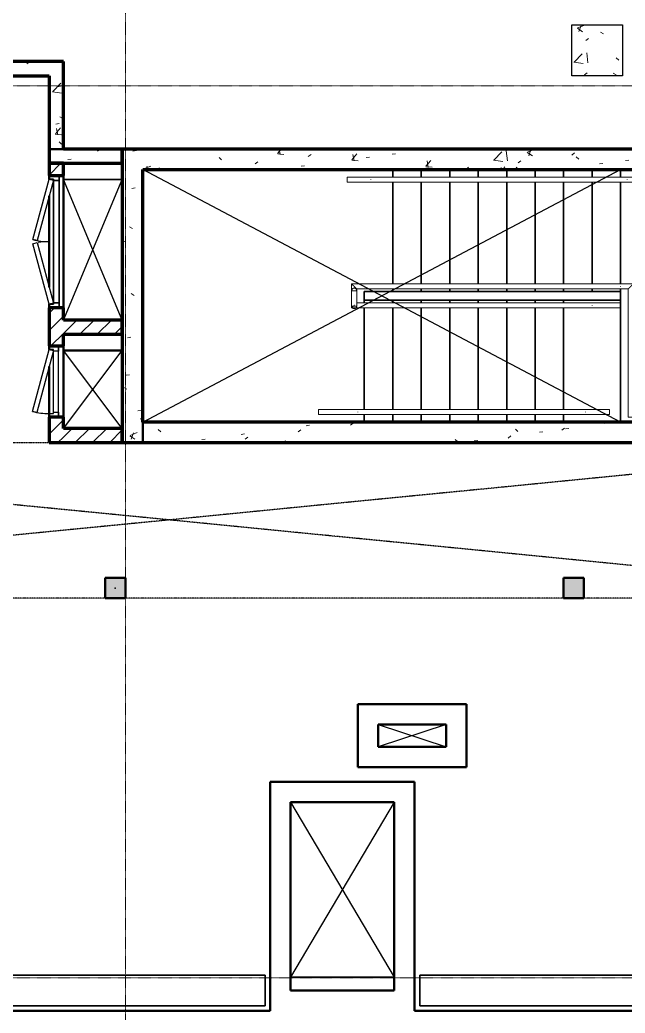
# Model space of a CAD drawing. Header units: millimetres. Extents: x -1379 to 1385823, y -4884429 to 548763.
# Drawn here: x 406972 to 412925, y -2297989 to -2288227 of the extents above; entities that cross this region are included whole.
import ezdxf

# ---------------------------------------------------------------- set-up
doc = ezdxf.new("R2010")
doc.units = ezdxf.units.MM
doc.linetypes.add('DPA_Grid _ Level 100', pattern=[10, 5.5, -1.6, 1.3, -1.6])
doc.linetypes.add('DPA_Overhead 100', pattern=[2.75, 1.75, -1])
for name, color, linetype in [('000 - CONCRETE_COL_CUT_COLOR_5', 7, 'Continuous'), ('000 - CONCRETE_COL_HATCH_', 7, 'Continuous'), ('000 - CONCRETE_EX_BUILDING_MAIN_COLOR_1', 7, 'Continuous'), ('000 - CONCRETE_PRECAST_CUT_COLOR_4', 7, 'Continuous'), ('000 - EXISTING_COLUMN_CUT_COLOR_5', 7, 'Continuous')]:
    doc.layers.add(name, color=color, linetype=linetype)
for name, color, linetype, lineweight in [('_ _ A-DETL-OPENING', 7, 'Continuous', 25), ('A-COLS-E', 7, 'Continuous', 35), ('A-DETL-GENF', 7, 'Continuous', 35), ('A-DETL-MEDM', 7, 'Continuous', 50), ('A-DOOR-E', 7, 'Continuous', 35), ('A-FLOR-E', 7, 'Continuous', 35), ('A-FLOR-HRAL', 7, 'Continuous', 35), ('A-FLOR-OVHD', 7, 'DPA_Overhead 100', 25), ('A-WALL', 7, 'Continuous', 70), ('A-WALL-PATT', 7, 'Continuous', 70), ('S-GRID', 7, 'Continuous', 9), ('S-STRS-E', 7, 'Continuous', 35), ('WALL-E', 7, 'Continuous', 50)]:
    doc.layers.add(name, color=color, linetype=linetype, lineweight=lineweight)
pattern_1 = [(50, (-216781.46, 2306690.5), (728.7365, -63.75582), [76.2, -838.2]), (355, (-216781.5, 2306690.5), (-140.97162, 764.2276), [60.96, -670.56]), (100.451, (-216720.74, 2306685.2), (587.77, 700.46675), [64.76, -712.36]), (46.184, (-216781.5, 2306893.7), (1084.31624, -168.17096), [114.3, -1257.3]), (96.636, (-216691.1, 2306879.7), (949.6099, 989.70985), [97.14, -1068.54]), (351.184, (-216781.5, 2306893.7), (949.62055, 989.70115), [91.44, -1005.84]), (21, (-216679.86, 2306842.9), (606.45787, -409.06057), [76.2, -838.2]), (326, (-216679.9, 2306842.9), (247.20834, 736.75292), [60.96, -670.56]), (71.451, (-216629.3, 2306808.8), (853.66825, 327.68547), [64.76, -712.36]), (37.5, (-216781.46, 2306690.48), (12.354693, 338.22012), [33.528, -628.904, 33.528, -647.192, -673.1]), (37.5, (-216781.46, 2306690.48), (12.354693, 338.22012), [-1343.152, 33.528, -639.572]), (7.5, (-216781.46, 2306690.48), (267.278874, 400.722127), [33.528, -354.584, 33.528, -613.664, -256.54]), (7.5, (-216781.46, 2306690.48), (267.278874, 400.722127), [-1035.304, 33.528, -223.012]), (327.5, (-217008.03, 2306690.48), (542.36333, -22.915345), [33.528, -220.472, 33.528, -758.952, -1051.56]), (327.5, (-217008.03, 2306690.48), (542.36333, -22.915345), [-1046.48, 33.528, -1018.032]), (317.5, (-217109.63, 2306690.5), (592.51696, 101.70711), [33.528, -296.672, 33.528, -492.76, -746.76]), (317.5, (-217109.63, 2306690.5), (592.51696, 101.70711), [-856.488, 33.528, -713.232])]
pattern_2 = [(45, (-216781.46, 2306690.48), (-84.852814, 84.852814), [])]

# ---------------------------------------------------------------- blocks, each defined once
blk = doc.blocks.new('C-1-IV01_REV00_20260605-110727_LOPF_DIMS')
at = {"layer": 'S-GRID', "color": 7, "linetype": 'DPA_Grid _ Level 100'}
for p, q in [((7985, -20832.7), (7985, 7251.2)), ((29482.4, -6805), (-7498.4, -6805)), ((29482.4, -15570), (-7498.4, -15570))]:
    blk.add_line(p, q, dxfattribs=at)
blk = doc.blocks.new('DPA_Rectangular - 500 x 500mm-V6-IV01 - LOWER ROOF LEVEL PLAN')
at = {"layer": '000 - CONCRETE_COL_CUT_COLOR_5', "lineweight": 9}
h = blk.add_hatch(dxfattribs=at)
h.set_pattern_fill('FP_7', style=0, pattern_type=2)
h.set_pattern_definition([(50, (-229406.46, 2313145.5), (728.7365, -63.75582), [76.2, -838.2]), (355, (-229406.5, 2313145.5), (-140.97162, 764.2276), [60.96, -670.56]), (100.451, (-229345.74, 2313140.2), (587.77, 700.46675), [64.76, -712.36]), (46.184, (-229406.5, 2313348.7), (1084.31624, -168.17096), [114.3, -1257.3]), (96.636, (-229316.1, 2313334.7), (949.6099, 989.70985), [97.14, -1068.54]), (351.184, (-229406.5, 2313348.7), (949.62055, 989.70115), [91.44, -1005.84]), (21, (-229304.86, 2313297.9), (606.45787, -409.06057), [76.2, -838.2]), (326, (-229304.9, 2313297.9), (247.20834, 736.75292), [60.96, -670.56]), (71.451, (-229254.3, 2313263.8), (853.66825, 327.68547), [64.76, -712.36]), (37.5, (-229406.46, 2313145.48), (12.354693, 338.22012), [33.528, -628.904, 33.528, -1320.292]), (37.5, (-229406.46, 2313145.48), (12.354693, 338.22012), [-695.96, -647.192, 33.528, -639.572]), (7.5, (-229406.46, 2313145.48), (267.278874, 400.722127), [33.528, -354.584, 33.528, -870.204]), (7.5, (-229406.46, 2313145.48), (267.278874, 400.722127), [-421.64, -613.664, 33.528, -223.012]), (327.5, (-229633.03, 2313145.48), (542.36333, -22.915345), [33.528, -220.472, 33.528, -1810.512]), (327.5, (-229633.03, 2313145.48), (542.36333, -22.915345), [-287.528, -758.952, 33.528, -1018.032]), (317.5, (-229734.63, 2313145.5), (592.51696, 101.70711), [33.528, -296.672, 33.528, -1239.52]), (317.5, (-229734.63, 2313145.5), (592.51696, 101.70711), [-363.728, -492.76, 33.528, -713.232])])
h.paths.add_polyline_path([(250, -250), (250, 250), (-250, 250), (-250, -250)])
at = {"layer": '000 - CONCRETE_COL_CUT_COLOR_5', "color": 7}
for p, q in [((-250, 250), (250, 250)), ((-250, -250), (-250, 250)), ((250, 250), (250, -250)), ((250, -250), (-250, -250))]:
    blk.add_line(p, q, dxfattribs=at)
blk = doc.blocks.new('A4 - _Wall_ Access Panel 700x1350-3805095-IV01 - LOWER ROOF LEVEL PLAN')
at = {"layer": '000 - CONCRETE_EX_BUILDING_MAIN_COLOR_1', "color": 7}
for p, q in [((-350, 23), (-300, 23)), ((-350, -70), (-350, 23)), ((350, 23), (-350, 23)), ((-350, -70), (-350, 23)), ((-300, 23), (-300, -27)), ((300, 23), (-300, 23)), ((-300, 23), (-300, -27)), ((300, 23), (350, 23)), ((300, -27), (300, 23)), ((300, -27), (300, 23)), ((350, 23), (350, -70)), ((350, 23), (350, -70)), ((-315, -70), (-350, -70)), ((-315, -70), (-350, -70)), ((-315, -27), (-315, -70)), ((-300, -27), (-315, -27)), ((315, -27), (-315, -27)), ((-315, -27), (-315, -70)), ((-315, -70), (-303.9, -28.5)), ((293.5, -233.1), (-315, -70)), ((-303.9, -28.5), (304.6, -191.5)), ((300, -27), (-300, -27)), ((350, -70), (-148.9, -70)), ((-148.9, -70), (315, -70)), ((315, -27), (300, -27)), ((315, -70), (315, -27)), ((315, -70), (315, -27)), ((350, -70), (315, -70)), ((304.6, -191.5), (293.5, -233.1))]:
    blk.add_line(p, q, dxfattribs=at)
blk.add_arc((-315, -70), 630, 344.9995, 0, dxfattribs=at)
blk = doc.blocks.new('A20 - _Wall_ Access Panel 1300x1350-3801964-IV01 - LOWER ROOF LEVEL PLAN')
at = {"layer": '000 - CONCRETE_EX_BUILDING_MAIN_COLOR_1', "color": 7}
for p, q in [((-650, 30), (-600, 30)), ((-650, -70), (-650, 30)), ((-650, 30), (-650, -70)), ((650, 30), (-650, 30)), ((-600, 30), (-600, -27)), ((-600, -27), (-600, 30)), ((-600, 30), (600, 30)), ((600, 30), (650, 30)), ((600, -27), (600, 30)), ((600, 30), (600, -27)), ((650, 30), (650, -70)), ((650, -70), (650, 30)), ((-615, -70), (-650, -70)), ((-650, -70), (-615, -70)), ((-600, -27), (-615, -27)), ((-615, -27), (-615, -70)), ((-615, -70), (-615, -27)), ((-615, -27), (615, -27)), ((-615, -70), (-603.9, -28.5)), ((-21, -229.2), (-615, -70)), ((-603.9, -28.5), (-9.8, -187.6)), ((600, -27), (-600, -27)), ((448.8, -70), (-448.9, -70)), ((-448.9, -70), (448.8, -70)), ((9.8, -187.6), (603.9, -28.5)), ((615, -70), (21, -229.2)), ((615, -27), (600, -27)), ((603.9, -28.5), (615, -70)), ((615, -70), (615, -27)), ((615, -27), (615, -70)), ((650, -70), (615, -70)), ((615, -70), (650, -70)), ((-9.8, -187.6), (-21, -229.2)), ((21, -229.2), (9.8, -187.6))]:
    blk.add_line(p, q, dxfattribs=at)
for centre, start, end in [((-615, -70), 344.99949, 0), ((615, -70), 180, 190.00035)]:
    blk.add_arc(centre, 615, start, end, dxfattribs=at)
blk = doc.blocks.new('Railing - Railing-6006612-IV01 - LOWER ROOF LEVEL PLAN')
at = {"layer": '000 - CONCRETE_EX_BUILDING_MAIN_COLOR_1', "color": 7, "lineweight": 9}
for p, q in [((290764.6, -2308317.7), (290764.6, -2308200.2)), ((290814.6, -2308267.7), (290814.6, -2308200.2)), ((290772.4, -2308317.7), (290764.6, -2308317.7)), ((290889.6, -2308317.7), (290806.5, -2308317.7)), ((290889.6, -2308267.7), (290814.6, -2308267.7)), ((291589.6, -2308267.7), (290889.6, -2308267.7)), ((291589.6, -2308317.7), (290889.6, -2308317.7)), ((292429.6, -2308267.7), (291589.6, -2308267.7)), ((292429.6, -2308317.7), (291589.6, -2308317.7)), ((293129.6, -2308267.7), (292429.6, -2308267.7)), ((293129.6, -2308317.7), (292429.6, -2308317.7)), ((293409.6, -2308267.7), (293129.6, -2308267.7)), ((293409.6, -2308317.7), (293129.6, -2308317.7))]:
    blk.add_line(p, q, dxfattribs=at)
blk = doc.blocks.new('Top Rail Type - Top Rail_Internal_-6006617-IV01 - LOWER ROOF LEVEL PLAN')
at = {"layer": '000 - CONCRETE_EX_BUILDING_MAIN_COLOR_1', "color": 7, "lineweight": 9}
for p, q in [((290764.6, -2308149.6), (290764.6, -2308200.2)), ((290787.3, -2308149.6), (290792, -2308149.6)), ((290814.6, -2308200.2), (290814.6, -2308149.6)), ((290764.6, -2308200.2), (290764.6, -2308317.7)), ((290814.6, -2308267.7), (290814.6, -2308200.2)), ((290764.6, -2308317.7), (290882.5, -2308317.7)), ((290882.5, -2308267.7), (290814.6, -2308267.7)), ((291576.4, -2308267.7), (290882.5, -2308267.7)), ((290882.5, -2308317.7), (291576.4, -2308317.7)), ((292416.4, -2308267.7), (291576.4, -2308267.7)), ((291576.4, -2308317.7), (292416.4, -2308317.7)), ((293122.5, -2308267.7), (292416.4, -2308267.7)), ((292416.4, -2308317.7), (293122.5, -2308317.7)), ((293409.6, -2308267.7), (293122.5, -2308267.7)), ((293122.5, -2308317.7), (293409.6, -2308317.7))]:
    blk.add_line(p, q, dxfattribs=at)
for points, knots in [([(290765.5, -2308316.9), (290765.8, -2308316.6), (290766.5, -2308315.9), (290767.9, -2308314.5), (290769.4, -2308312.9), (290770.5, -2308311.9), (290770.8, -2308311.5)], [-0.9166667, -0.9166667, -0.9166667, -0.9166667, -0.875, -0.8333333, -0.7916667, -0.7708333, -0.7708333, -0.7708333, -0.7708333]), ([(290772, -2308310.4), (290772.7, -2308309.7), (290774, -2308308.4), (290775.7, -2308306.6), (290777.1, -2308305.3), (290778.6, -2308303.8), (290780, -2308302.4), (290781, -2308301.4), (290781.5, -2308300.9)], [-0.75, -0.75, -0.75, -0.75, -0.7083333, -0.6875, -0.6666667, -0.6458333, -0.625, -0.6059328, -0.6059328, -0.6059328, -0.6059328]), ([(290787.3, -2308295.1), (290787.5, -2308294.9), (290788.3, -2308294.1), (290789.6, -2308292.7), (290791, -2308291.4), (290791.7, -2308290.6), (290792, -2308290.4)], [-0.5298173, -0.5298173, -0.5298173, -0.5298173, -0.52083333, -0.5, -0.47916667, -0.4701827, -0.4701827, -0.4701827, -0.4701827])]:
    blk.add_open_spline(points, degree=3, knots=knots, dxfattribs=at)
for points in [[(290768, -2308314.4), (290767.4, -2308314.9), (290766.5, -2308315.9), (290765.8, -2308316.6), (290765.5, -2308316.9)], [(290889.6, -2308290.8), (290889.6, -2308291.4), (290889.6, -2308292.7), (290889.6, -2308294.1), (290889.6, -2308294.7)], [(293129.6, -2308290.8), (293129.6, -2308291.4), (293129.6, -2308292.7), (293129.6, -2308294.1), (293129.6, -2308294.7)]]:
    blk.add_open_spline(points, degree=3, dxfattribs=at)
blk = doc.blocks.new('Top Rail Type - Half Circle_25mm-5997168-IV01 - LOWER ROOF LEVEL PLAN')
at = {"layer": '000 - CONCRETE_EX_BUILDING_MAIN_COLOR_1', "color": 7, "lineweight": 9, "flags": 128}
for points in [[(0, 25), (1, 25), (2, 24.9), (3, 24.8), (4, 24.7), (5, 24.5), (5.9, 24.3), (6.9, 24), (7.9, 23.7), (8.8, 23.4), (9.7, 23), (10.6, 22.6), (11.5, 22.2), (12.4, 21.7), (13.3, 21.2), (14.1, 20.6), (14.9, 20.1), (15.7, 19.4), (16.5, 18.8), (17.2, 18.1), (17.9, 17.4), (18.6, 16.7)], [(18.6, 16.7), (19.3, 15.9), (19.9, 15.1), (20.5, 14.3), (21, 13.5), (21.6, 12.7), (22, 11.8), (22.5, 10.9), (22.9, 10), (23.3, 9.1), (23.6, 8.1), (24, 7.2), (24.2, 6.2), (24.4, 5.2), (24.6, 4.2), (24.8, 3.3), (24.9, 2.3), (25, 1.3), (25, 0.3)], [(25, -1), (24.9, -2), (24.8, -3), (24.7, -4), (24.5, -5), (24.3, -5.9), (24, -6.9), (23.7, -7.9), (23.4, -8.8), (23, -9.7), (22.6, -10.6), (22.2, -11.5), (21.7, -12.4), (21.2, -13.3), (20.6, -14.1), (20.1, -14.9), (19.4, -15.7), (18.8, -16.5), (18.1, -17.2), (17.4, -17.9), (16.7, -18.6), (15.9, -19.3), (15.1, -19.9), (14.3, -20.5), (13.5, -21), (12.7, -21.6), (11.8, -22), (10.9, -22.5), (10, -22.9), (9.1, -23.3), (8.1, -23.6), (7.2, -24), (6.2, -24.2), (5.2, -24.4), (4.2, -24.6), (3.3, -24.8), (2.3, -24.9), (1.3, -25), (0.3, -25), (0, -25)]]:
    blk.add_lwpolyline(points, dxfattribs=at)
blk = doc.blocks.new('Top Rail Type - Top Rail_Internal_-V664-IV01 - LOWER ROOF LEVEL PLAN')
at = {"layer": '000 - CONCRETE_EX_BUILDING_MAIN_COLOR_1', "color": 7, "lineweight": 9}
for p, q in [((290764.6, -2308149.6), (290814.6, -2308149.6)), ((290764.6, -2308317.7), (290764.6, -2308149.6)), ((290814.6, -2308267.7), (290814.6, -2308149.6)), ((290889.6, -2308317.7), (290764.6, -2308317.7)), ((290889.6, -2308267.7), (290814.6, -2308267.7)), ((293129.6, -2308267.7), (290889.6, -2308267.7)), ((293129.6, -2308317.7), (290889.6, -2308317.7)), ((293409.6, -2308267.7), (293129.6, -2308267.7)), ((293409.6, -2308317.7), (293129.6, -2308317.7))]:
    blk.add_line(p, q, dxfattribs=at)
blk = doc.blocks.new('Railing - Railing-6006670-IV01 - LOWER ROOF LEVEL PLAN')
at = {"layer": '000 - CONCRETE_EX_BUILDING_MAIN_COLOR_1', "color": 7, "lineweight": 9}
for p, q in [((290764.6, -2308082.7), (290889.6, -2308082.7)), ((290764.6, -2308200.2), (290764.6, -2308082.7)), ((290814.6, -2308132.7), (290889.6, -2308132.7)), ((290814.6, -2308200.2), (290814.6, -2308132.7)), ((290889.6, -2308082.7), (291869.6, -2308082.7)), ((290889.6, -2308132.7), (291869.6, -2308132.7)), ((291869.6, -2308082.7), (292709.6, -2308082.7)), ((291869.6, -2308132.7), (292709.6, -2308132.7)), ((292709.6, -2308082.7), (293409.6, -2308082.7)), ((292709.6, -2308132.7), (293409.6, -2308132.7)), ((293409.6, -2308082.7), (293534.6, -2308082.7)), ((293409.6, -2308132.7), (293484.6, -2308132.7)), ((293484.6, -2308132.7), (293484.6, -2309342.7)), ((293534.6, -2308082.7), (293534.6, -2309342.7))]:
    blk.add_line(p, q, dxfattribs=at)
blk = doc.blocks.new('Top Rail Type - Top Rail_Internal_-6006675-IV01 - LOWER ROOF LEVEL PLAN')
at = {"layer": '000 - CONCRETE_EX_BUILDING_MAIN_COLOR_1', "color": 7, "lineweight": 9}
for p, q in [((290764.6, -2308082.7), (290764.6, -2308200.2)), ((290896.8, -2308082.7), (290764.6, -2308082.7)), ((290814.6, -2308200.2), (290814.6, -2308132.7)), ((290814.6, -2308132.7), (290896.8, -2308132.7)), ((291882.9, -2308082.7), (290896.8, -2308082.7)), ((290896.8, -2308132.7), (291882.9, -2308132.7)), ((292722.9, -2308082.7), (291882.9, -2308082.7)), ((291882.9, -2308132.7), (292722.9, -2308132.7)), ((293416.8, -2308082.7), (292722.9, -2308082.7)), ((292722.9, -2308132.7), (293416.8, -2308132.7)), ((293534.6, -2308082.7), (293416.8, -2308082.7)), ((293416.8, -2308132.7), (293484.6, -2308132.7)), ((293484.6, -2308132.7), (293484.6, -2309342.7)), ((293534.6, -2309342.7), (293534.6, -2308082.7)), ((290764.6, -2308200.2), (290764.6, -2308300.9)), ((290814.6, -2308300.9), (290814.6, -2308200.2)), ((290792, -2308300.9), (290787.3, -2308300.9)), ((293484.6, -2309342.7), (293484.6, -2309393.4)), ((293485.5, -2309393.4), (293533.8, -2309393.4)), ((293533.8, -2309393.4), (293485.5, -2309393.4)), ((293534.6, -2309393.4), (293534.6, -2309342.7))]:
    blk.add_line(p, q, dxfattribs=at)
for points, knots in [([(290813.1, -2308131.2), (290813, -2308131), (290812.5, -2308130.5), (290811.3, -2308129.4), (290809.8, -2308127.9), (290808.4, -2308126.5), (290806.9, -2308125), (290804.9, -2308123), (290802.6, -2308120.7), (290800.7, -2308118.8), (290799.2, -2308117.3), (290797.7, -2308115.7), (290796.1, -2308114.2), (290794.5, -2308112.6), (290792.9, -2308111), (290791.3, -2308109.3), (290789.6, -2308107.7), (290788, -2308106.1), (290786.4, -2308104.4), (290784.8, -2308102.8), (290783.2, -2308101.2), (290781.6, -2308099.7), (290780.1, -2308098.1), (290778.6, -2308096.6), (290777.1, -2308095.2), (290775.7, -2308093.8), (290774, -2308092), (290772.3, -2308090.4), (290770.8, -2308088.9), (290769.4, -2308087.5), (290767.9, -2308086), (290766.5, -2308084.5), (290765.8, -2308083.8), (290765.5, -2308083.6)], [0.1123442, 0.1123442, 0.1123442, 0.1123442, 0.125, 0.1666667, 0.2083333, 0.2291667, 0.25, 0.2916667, 0.3333333, 0.3541667, 0.375, 0.3958333, 0.4166667, 0.4375, 0.4583333, 0.4791667, 0.5, 0.5208333, 0.5416667, 0.5625, 0.5833333, 0.6041667, 0.625, 0.6458333, 0.6666667, 0.6875, 0.7083333, 0.75, 0.7708333, 0.7916667, 0.8333333, 0.875, 0.9166667, 0.9166667, 0.9166667, 0.9166667]), ([(290765.5, -2308083.6), (290765.8, -2308083.8), (290766.5, -2308084.5), (290767.9, -2308086), (290769.4, -2308087.5), (290770.8, -2308088.9), (290772.3, -2308090.4), (290774.4, -2308092.4), (290776.6, -2308094.7), (290778.6, -2308096.6), (290780.1, -2308098.1), (290781.6, -2308099.7), (290783.2, -2308101.2), (290784.8, -2308102.8), (290786.4, -2308104.4), (290788, -2308106.1), (290789.6, -2308107.7), (290791.3, -2308109.3), (290792.9, -2308111), (290794.5, -2308112.6), (290796.1, -2308114.2), (290797.7, -2308115.7), (290799.2, -2308117.3), (290800.7, -2308118.8), (290802.1, -2308120.2), (290803.5, -2308121.6), (290805.3, -2308123.4), (290806.9, -2308125), (290808.4, -2308126.5), (290809.8, -2308127.9), (290811.3, -2308129.4), (290812.5, -2308130.5), (290813, -2308131), (290813.1, -2308131.2)], [0.0833333, 0.0833333, 0.0833333, 0.0833333, 0.125, 0.1666667, 0.2083333, 0.2291667, 0.25, 0.2916667, 0.3333333, 0.3541667, 0.375, 0.3958333, 0.4166667, 0.4375, 0.4583333, 0.4791667, 0.5, 0.5208333, 0.5416667, 0.5625, 0.5833333, 0.6041667, 0.625, 0.6458333, 0.6666667, 0.6875, 0.7083333, 0.75, 0.7708333, 0.7916667, 0.8333333, 0.875, 0.8876558, 0.8876558, 0.8876558, 0.8876558]), ([(293533.8, -2308083.6), (293533.5, -2308083.8), (293532.8, -2308084.5), (293531.3, -2308086), (293529.8, -2308087.5), (293528.4, -2308088.9), (293527, -2308090.4), (293525.3, -2308092), (293523.5, -2308093.8), (293522.1, -2308095.2), (293520.7, -2308096.6), (293519.2, -2308098.1), (293517.7, -2308099.7), (293516.1, -2308101.2), (293514.5, -2308102.8), (293512.9, -2308104.4), (293511.3, -2308106.1), (293509.6, -2308107.7), (293508, -2308109.3), (293506.4, -2308111), (293504.7, -2308112.6), (293503.2, -2308114.2), (293501.6, -2308115.7), (293500.1, -2308117.3), (293498.6, -2308118.8), (293497.1, -2308120.2), (293495.7, -2308121.6), (293494, -2308123.4), (293492.3, -2308125), (293490.8, -2308126.5), (293489.4, -2308127.9), (293487.9, -2308129.4), (293486.8, -2308130.5), (293486.3, -2308131.1), (293486.2, -2308131.2)], [-0.9166667, -0.9166667, -0.9166667, -0.9166667, -0.875, -0.8333333, -0.7916667, -0.7708333, -0.75, -0.7083333, -0.6875, -0.6666667, -0.6458333, -0.625, -0.6041667, -0.5833333, -0.5625, -0.5416667, -0.5208333, -0.5, -0.4791667, -0.4583333, -0.4375, -0.4166667, -0.3958333, -0.375, -0.3541667, -0.3333333, -0.3125, -0.2916667, -0.25, -0.2291667, -0.2083333, -0.1666667, -0.125, -0.1123442, -0.1123442, -0.1123442, -0.1123442]), ([(293486.2, -2308131.2), (293486.3, -2308131.1), (293486.8, -2308130.5), (293487.9, -2308129.4), (293489.4, -2308127.9), (293490.8, -2308126.5), (293492.3, -2308125), (293494, -2308123.4), (293495.7, -2308121.6), (293497.1, -2308120.2), (293498.6, -2308118.8), (293500.1, -2308117.3), (293501.6, -2308115.7), (293503.2, -2308114.2), (293504.7, -2308112.6), (293506.4, -2308111), (293508, -2308109.3), (293509.6, -2308107.7), (293511.3, -2308106.1), (293512.9, -2308104.4), (293514.5, -2308102.8), (293516.1, -2308101.2), (293517.7, -2308099.7), (293519.2, -2308098.1), (293520.7, -2308096.6), (293522.1, -2308095.2), (293523.5, -2308093.8), (293525.3, -2308092), (293527, -2308090.4), (293528.4, -2308088.9), (293529.8, -2308087.5), (293531.3, -2308086), (293532.8, -2308084.5), (293533.5, -2308083.8), (293533.8, -2308083.6)], [-0.8876558, -0.8876558, -0.8876558, -0.8876558, -0.875, -0.8333333, -0.7916667, -0.7708333, -0.75, -0.7083333, -0.6875, -0.6666667, -0.6458333, -0.625, -0.6041667, -0.5833333, -0.5625, -0.5416667, -0.5208333, -0.5, -0.4791667, -0.4583333, -0.4375, -0.4166667, -0.3958333, -0.375, -0.3541667, -0.3333333, -0.3125, -0.2916667, -0.25, -0.2291667, -0.2083333, -0.1666667, -0.125, -0.0833333, -0.0833333, -0.0833333, -0.0833333])]:
    blk.add_open_spline(points, degree=3, knots=knots, dxfattribs=at)
for points in [[(290889.7, -2308109.7), (290889.6, -2308109), (290889.6, -2308107.7), (290889.6, -2308106.4), (290889.7, -2308105.7)], [(293409.7, -2308109.7), (293409.6, -2308109), (293409.6, -2308107.7), (293409.6, -2308106.4), (293409.7, -2308105.7)]]:
    blk.add_open_spline(points, degree=3, dxfattribs=at)
blk = doc.blocks.new('Top Rail Type - Half Circle_25mm-V665-IV01 - LOWER ROOF LEVEL PLAN')
at = {"layer": '000 - CONCRETE_EX_BUILDING_MAIN_COLOR_1', "color": 7, "lineweight": 9, "flags": 128}
for points in [[(0, 25), (1, 25), (2, 24.9), (3, 24.8), (4, 24.7), (5, 24.5), (5.9, 24.3), (6.9, 24), (7.9, 23.7), (8.8, 23.4), (9.7, 23), (10.6, 22.6), (11.5, 22.2), (12.4, 21.7), (13.3, 21.2), (14.1, 20.6), (14.9, 20.1), (15.7, 19.4), (16.5, 18.8), (17.2, 18.1), (17.9, 17.4), (18.6, 16.7), (19.3, 15.9), (19.9, 15.1), (20.5, 14.3), (21, 13.5), (21.6, 12.7), (22, 11.8), (22.5, 10.9), (22.9, 10), (23.3, 9.1), (23.6, 8.1), (24, 7.2), (24.2, 6.2), (24.4, 5.2), (24.6, 4.2), (24.8, 3.3), (24.9, 2.3), (25, 1.3), (25, 0.3), (25, 0)], [(25, 0), (25, -1), (24.9, -2), (24.8, -3), (24.7, -4), (24.5, -5), (24.3, -5.9), (24, -6.9), (23.7, -7.9), (23.4, -8.8), (23, -9.7), (22.6, -10.6), (22.2, -11.5), (21.7, -12.4), (21.2, -13.3), (20.6, -14.1), (20.1, -14.9), (19.4, -15.7), (18.8, -16.5), (18.1, -17.2), (17.4, -17.9), (16.7, -18.6), (15.9, -19.3), (15.1, -19.9), (14.3, -20.5), (13.5, -21), (12.7, -21.6), (11.8, -22), (10.9, -22.5), (10, -22.9), (9.1, -23.3), (8.1, -23.6), (7.2, -24), (6.2, -24.2), (5.2, -24.4), (4.2, -24.6), (3.3, -24.8), (2.3, -24.9), (1.3, -25), (0.3, -25), (0, -25)]]:
    blk.add_lwpolyline(points, dxfattribs=at)
blk = doc.blocks.new('Top Rail Type - Top Rail_Internal_-V667-IV01 - LOWER ROOF LEVEL PLAN')
at = {"layer": '000 - CONCRETE_EX_BUILDING_MAIN_COLOR_1', "color": 7, "lineweight": 9}
for p, q in [((290764.6, -2308082.7), (290889.6, -2308082.7)), ((290764.6, -2308300.9), (290764.6, -2308082.7)), ((290814.6, -2308132.7), (290889.6, -2308132.7)), ((290814.6, -2308300.9), (290814.6, -2308132.7)), ((290889.6, -2308082.7), (293409.6, -2308082.7)), ((290889.6, -2308132.7), (293409.6, -2308132.7)), ((293409.6, -2308082.7), (293534.6, -2308082.7)), ((293409.6, -2308132.7), (293484.6, -2308132.7)), ((293484.6, -2308132.7), (293484.6, -2309393.4)), ((293534.6, -2308082.7), (293534.6, -2309393.4)), ((290764.6, -2308300.9), (290814.6, -2308300.9)), ((293534.6, -2309393.4), (293484.6, -2309393.4))]:
    blk.add_line(p, q, dxfattribs=at)
blk = doc.blocks.new('Top Rail Type - Top Rail_Internal_-6008151-IV01 - LOWER ROOF LEVEL PLAN')
at = {"layer": '000 - CONCRETE_EX_BUILDING_MAIN_COLOR_1', "color": 7, "lineweight": 9}
for p, q in [((290960.8, -2307032.7), (290719.6, -2307032.7)), ((290719.6, -2307081.9), (290719.6, -2307033.6)), ((290719.6, -2307033.6), (290719.6, -2307081.9)), ((290719.6, -2307082.7), (290960.8, -2307082.7)), ((293480.8, -2307032.7), (290960.8, -2307032.7)), ((290960.8, -2307082.7), (293480.8, -2307082.7)), ((293859.6, -2307032.7), (293480.8, -2307032.7)), ((293480.8, -2307082.7), (293859.6, -2307082.7)), ((293859.6, -2307081.9), (293859.6, -2307033.6)), ((293859.6, -2307033.6), (293859.6, -2307081.9))]:
    blk.add_line(p, q, dxfattribs=at)
for points in [[(290953.7, -2307059.7), (290953.6, -2307059.1), (290953.6, -2307057.7), (290953.6, -2307056.4), (290953.7, -2307055.7)], [(293473.7, -2307059.7), (293473.6, -2307059.1), (293473.6, -2307057.7), (293473.6, -2307056.4), (293473.7, -2307055.7)]]:
    blk.add_open_spline(points, degree=3, dxfattribs=at)
blk = doc.blocks.new('Top Rail Type - Top Rail_Internal_-V668-IV01 - LOWER ROOF LEVEL PLAN')
at = {"layer": '000 - CONCRETE_EX_BUILDING_MAIN_COLOR_1', "color": 7, "lineweight": 9}
for p, q in [((290719.6, -2307032.7), (290719.6, -2307082.7)), ((290719.6, -2307032.7), (290953.6, -2307032.7)), ((290719.6, -2307082.7), (290953.6, -2307082.7)), ((290953.6, -2307032.7), (293473.6, -2307032.7)), ((290953.6, -2307082.7), (293473.6, -2307082.7)), ((293473.6, -2307032.7), (293859.6, -2307032.7)), ((293473.6, -2307082.7), (293859.6, -2307082.7)), ((293859.6, -2307032.7), (293859.6, -2307082.7))]:
    blk.add_line(p, q, dxfattribs=at)
blk = doc.blocks.new('Top Rail Type - Top Rail_Internal_-6008788-IV01 - LOWER ROOF LEVEL PLAN')
at = {"layer": '000 - CONCRETE_EX_BUILDING_MAIN_COLOR_1', "color": 7, "lineweight": 9}
for p, q in [((290818.5, -2309317.7), (290439.6, -2309317.7)), ((290439.6, -2309318.6), (290439.6, -2309366.9)), ((290439.6, -2309366.9), (290439.6, -2309318.6)), ((293058.5, -2309317.7), (290818.5, -2309317.7)), ((293299.6, -2309317.7), (293058.5, -2309317.7)), ((293299.6, -2309318.6), (293299.6, -2309366.9)), ((293299.6, -2309366.9), (293299.6, -2309318.6)), ((290439.6, -2309367.7), (290818.5, -2309367.7)), ((290818.5, -2309367.7), (293058.5, -2309367.7)), ((293058.5, -2309367.7), (293299.6, -2309367.7))]:
    blk.add_line(p, q, dxfattribs=at)
for points in [[(290825.6, -2309340.7), (290825.6, -2309341.4), (290825.6, -2309342.7), (290825.6, -2309344.1), (290825.6, -2309344.7)], [(293065.6, -2309340.7), (293065.6, -2309341.4), (293065.6, -2309342.7), (293065.6, -2309344.1), (293065.6, -2309344.7)]]:
    blk.add_open_spline(points, degree=3, dxfattribs=at)
blk = doc.blocks.new('Top Rail Type - Top Rail_Internal_-V669-IV01 - LOWER ROOF LEVEL PLAN')
at = {"layer": '000 - CONCRETE_EX_BUILDING_MAIN_COLOR_1', "color": 7, "lineweight": 9}
for p, q in [((290439.6, -2309367.7), (290439.6, -2309317.7)), ((290825.6, -2309317.7), (290439.6, -2309317.7)), ((293065.6, -2309317.7), (290825.6, -2309317.7)), ((293299.6, -2309317.7), (293065.6, -2309317.7)), ((293299.6, -2309367.7), (293299.6, -2309317.7)), ((290825.6, -2309367.7), (290439.6, -2309367.7)), ((293065.6, -2309367.7), (290825.6, -2309367.7)), ((293299.6, -2309367.7), (293065.6, -2309367.7))]:
    blk.add_line(p, q, dxfattribs=at)
blk = doc.blocks.new('*U2580')
at = {"layer": '000 - CONCRETE_COL_HATCH_'}
h = blk.add_hatch(dxfattribs=at)
h.set_pattern_fill('AR-CONC', scale=0.5)
h.set_pattern_definition([(50, (0, -2e-14), (3.5863, -0.31376), [0.375, -4.125]), (355, (0, -2e-14), (-0.69376, 3.76096), [0.3, -3.3]), (100.4514, (0.299, -0.026), (2.89254, 3.4472), [0.3187, -3.50571]), (46.1842, (0, 1), (5.3362, -0.8276), [0.5625, -6.1875]), (96.6356, (0.4447, 0.931), (4.67331, 4.8706), [0.47805, -5.25857]), (351.184, (0, 1), (4.6733, 4.8706), [0.45, -4.95]), (21, (0.5, 0.75), (2.984535, -2.013094), [0.375, -4.125]), (326, (0.5, 0.75), (1.21658, 3.62575), [0.3, -3.3]), (71.4514, (0.7487, 0.5822), (4.20111, 1.612656), [0.3187, -3.50571]), (37.5, (0, -2e-14), (0.060799, 1.664469), [0, -3.26, 0, -3.35, 0, -3.3125]), (7.5, (0, -2e-14), (1.315348, 1.972059), [0, -1.91, 0, -3.185, 0, -1.2625]), (327.5, (-1.115, -2e-14), (2.669112, -0.112774), [0, -1.25, 0, -3.9, 0, -5.175]), (317.5, (-1.615, -2e-14), (2.91593, 0.500525), [0, -1.625, 0, -2.59, 0, -3.675])])
h.paths.add_polyline_path([(-100, -100), (100, -100), (100, 100), (-100, 100)])
at = {"color": 7}
blk.add_point((0, 0), dxfattribs=at)
at = {"layer": '000 - EXISTING_COLUMN_CUT_COLOR_5', "color": 7}
blk.add_lwpolyline([(-100, -100), (100, -100), (100, 100), (-100, 100)], close=True, dxfattribs=at)
blk = doc.blocks.new('C-1-IV01_REV00_20260605-145550_LOPF_EX')
at = {"layer": 'A-DETL-GENF', "lineweight": 25}
h = blk.add_hatch(dxfattribs=at)
h.set_pattern_fill('FP_2', style=0, pattern_type=2)
h.set_pattern_definition(pattern_1)
h.paths.add_polyline_path([(3485, -11840), (3485, -11640), (3285, -11640), (3285, -11840)])
h.paths.add_polyline_path([(519.4, -11840), (585, -11840), (585, -11640), (385, -11640), (385, -11840)])
h.paths.add_polyline_path([(7985, -11840), (7985, -11640), (7785, -11640), (7785, -11840)])
h.paths.add_polyline_path([(16445, -11840), (16445, -11640), (16245, -11640), (16245, -11840)])
h.paths.add_polyline_path([(12295, -11840), (12495, -11840), (12495, -11640), (12295, -11640)])
at = {"layer": 'A-WALL-PATT', "lineweight": 9}
h = blk.add_hatch(dxfattribs=at)
h.set_pattern_fill('FP_2', style=0, pattern_type=2)
h.set_pattern_definition(pattern_1)
h.paths.add_polyline_path([(7235, -6705), (7375, -6705), (7375, -6565), (5375, -6565), (5375, -6705), (6259.5, -6705)])
h = blk.add_hatch(dxfattribs=at)
h.set_pattern_fill('FP_2', style=0, pattern_type=2)
h.set_pattern_definition(pattern_1)
h.paths.add_polyline_path([(7375, -7425), (7375, -6705), (7235, -6705), (7235, -7425)])
h = blk.add_hatch(dxfattribs=at)
h.set_pattern_fill('FP_2', style=0, pattern_type=2)
h.set_pattern_definition(pattern_1)
h.paths.add_polyline_path([(7955, -7565), (7955, -7425), (7235, -7425), (7235, -7565)])
h = blk.add_hatch(dxfattribs=at)
h.set_pattern_fill('FP_2', style=0, pattern_type=2)
h.set_pattern_definition(pattern_1)
h.paths.add_polyline_path([(7955, -10310), (8155, -10310), (8155, -7425), (7955, -7425), (7955, -9952.9)])
h = blk.add_hatch(dxfattribs=at)
h.set_pattern_fill('FP_2', style=0, pattern_type=2)
h.set_pattern_definition(pattern_1)
h.paths.add_polyline_path([(14355, -7625), (14355, -7425), (8155, -7425), (8155, -7625), (14295.7, -7625)])
h = blk.add_hatch(dxfattribs=at)
h.set_pattern_fill('FP_8', style=0, pattern_type=2)
h.set_pattern_definition(pattern_2)
h.paths.add_polyline_path([(7375, -10310), (7375, -10060), (7235, -10060), (7235, -10310), (7305, -10310)])
h.paths.add_polyline_path([(7305, -9360), (7375, -9360), (7375, -8985), (7235, -8985), (7235, -9360)])
h.paths.add_polyline_path([(7235, -7685), (7375, -7685), (7375, -7565), (7235, -7565), (7235, -7643.6)])
h = blk.add_hatch(dxfattribs=at)
h.set_pattern_fill('FP_8', style=0, pattern_type=2)
h.set_pattern_definition(pattern_2)
h.paths.add_polyline_path([(7955, -9245), (7955, -9105), (7375, -9105), (7375, -9245), (7407.5, -9245)])
h = blk.add_hatch(dxfattribs=at)
h.set_pattern_fill('FP_2', style=0, pattern_type=2)
h.set_pattern_definition(pattern_1)
h.paths.add_polyline_path([(14355, -10310), (14355, -10110), (8155, -10110), (8155, -10310), (14295.7, -10310)])
h = blk.add_hatch(dxfattribs=at)
h.set_pattern_fill('FP_8', style=0, pattern_type=2)
h.set_pattern_definition(pattern_2)
h.paths.add_polyline_path([(7955, -10310), (7955, -10170), (7375, -10170), (7375, -10310), (7407.5, -10310)])
at = {"layer": '_ _ A-DETL-OPENING', "color": 7}
for p, q in [((8155, -10110), (12855, -7625)), ((12855, -10110), (8155, -7625)), ((7955, -9105), (7375, -7725)), ((7375, -9105), (7955, -7725)), ((7955, -10170), (7375, -9405)), ((7375, -10170), (7955, -9405)), ((11140.5, -13080), (10470.5, -13300)), ((10470.5, -13080), (11140.5, -13300)), ((9610, -13845), (10630, -15565)), ((10630, -13845), (9610, -15565))]:
    blk.add_line(p, q, dxfattribs=at)
at = {"layer": 'A-DETL-MEDM', "color": 7}
for p, q in [((7785, -11640), (7785, -11840)), ((7985, -11640), (7785, -11640)), ((7985, -11840), (7985, -11640)), ((12295, -11640), (12295, -11840)), ((12495, -11640), (12295, -11640)), ((12495, -11840), (12495, -11640)), ((7785, -11840), (7985, -11840)), ((12295, -11840), (12495, -11840))]:
    blk.add_line(p, q, dxfattribs=at)
at = {"layer": 'A-FLOR-E', "color": 7}
for p, q in [((5375, -6565), (7375, -6565)), ((7375, -6565), (7375, -7425)), ((7235, -6705), (685, -6705)), ((685, -6705), (7235, -6705)), ((7235, -6705), (685, -6705)), ((685, -6705), (7235, -6705)), ((7235, -6705), (685, -6705)), ((7235, -7425), (7235, -6705)), ((7235, -6705), (7235, -7425)), ((7235, -7720), (7235, -6705)), ((7235, -6705), (7235, -7425)), ((7235, -7425), (7235, -6705)), ((14555, -7425), (7235, -7425)), ((7235, -7425), (14555, -7425)), ((7235, -7425), (7955, -7425)), ((7955, -7425), (7235, -7425)), ((7375, -7425), (14415, -7425)), ((7955, -7425), (7955, -7725)), ((7955, -7725), (7955, -7425)), ((14355, -7625), (12855, -7625)), ((12855, -7625), (12855, -7700)), ((7955, -7725), (7375, -7725)), ((7375, -7725), (7375, -9105)), ((7375, -9105), (7375, -7725)), ((7375, -7725), (7955, -7725)), ((12855, -7750), (12855, -8750)), ((7235, -8783.8), (7235, -7886.1)), ((12855, -8800), (12855, -10110)), ((7235, -9395), (7235, -8950)), ((7375, -9105), (7955, -9105)), ((7955, -9105), (7375, -9105)), ((7955, -9105), (7955, -9405)), ((7955, -9405), (7955, -9105)), ((7955, -9405), (7375, -9405)), ((7375, -9405), (7375, -10170)), ((7375, -10170), (7375, -9405)), ((7375, -9405), (7955, -9405)), ((7235, -10310), (7235, -9561.1)), ((12855, -10110), (14355, -10110)), ((7375, -10170), (7955, -10170)), ((7955, -10170), (7375, -10170)), ((7955, -10170), (7955, -10310)), ((7955, -10310), (7955, -10170)), ((14555, -10310), (7235, -10310)), ((7955, -10310), (14555, -10310)), ((14555, -10310), (7955, -10310)), ((10270.5, -13500), (10270.5, -12880)), ((10270.5, -12880), (11340.5, -12880)), ((11340.5, -12880), (11340.5, -13500)), ((11140.5, -13080), (10470.5, -13080)), ((10470.5, -13080), (10470.5, -13300)), ((10470.5, -13080), (11140.5, -13080)), ((10470.5, -13300), (10470.5, -13080)), ((11140.5, -13300), (11140.5, -13080)), ((11140.5, -13080), (11140.5, -13300)), ((10470.5, -13300), (11140.5, -13300)), ((11140.5, -13300), (10470.5, -13300)), ((11340.5, -13500), (10270.5, -13500)), ((9410, -15895), (9410, -13645)), ((9410, -13645), (10830, -13645)), ((10830, -13645), (10830, -15895)), ((10630, -13845), (9610, -13845)), ((9610, -13845), (9610, -15565)), ((9610, -13845), (10630, -13845)), ((9610, -15565), (9610, -13845)), ((10630, -15565), (10630, -13845)), ((10630, -13845), (10630, -15565)), ((4805, -15545), (9360, -15545)), ((9360, -15545), (9360, -15845)), ((9610, -15565), (10630, -15565)), ((10630, -15565), (9610, -15565)), ((10880, -15845), (10880, -15545)), ((10880, -15545), (15645, -15545)), ((635, -15895), (9410, -15895)), ((9360, -15845), (685, -15845)), ((10830, -15895), (16195, -15895)), ((16145, -15845), (10880, -15845))]:
    blk.add_line(p, q, dxfattribs=at)
at = {"layer": 'A-FLOR-OVHD', "color": 7}
for p, q in [((16145, -10310), (585, -11840)), ((685, -10310), (7235, -10310)), ((16245, -11840), (685, -10310)), ((16245, -11840), (585, -11840))]:
    blk.add_line(p, q, dxfattribs=at)
at = {"layer": 'A-WALL', "color": 7}
for p, q in [((7375, -6565), (5375, -6565)), ((7375, -6705), (7375, -6565)), ((5375, -6705), (7235, -6705)), ((7235, -6705), (7235, -7425)), ((7375, -7425), (7375, -6705)), ((7235, -7425), (7235, -7565)), ((7955, -7425), (7375, -7425)), ((7955, -7425), (7955, -10310)), ((8155, -7425), (7955, -7425)), ((7955, -7565), (7955, -7425)), ((14355, -7425), (8155, -7425)), ((7235, -7565), (7955, -7565)), ((7235, -7565), (7235, -7685)), ((7305, -7565), (7235, -7565)), ((7375, -7565), (7305, -7565)), ((7375, -7685), (7375, -7565)), ((7235, -7685), (7305, -7685)), ((7305, -7685), (7375, -7685)), ((8155, -10110), (8155, -7625)), ((8155, -7625), (14355, -7625)), ((7235, -8985), (7235, -9360)), ((7305, -8985), (7235, -8985)), ((7375, -8985), (7305, -8985)), ((7375, -9105), (7375, -8985)), ((7955, -9105), (7375, -9105)), ((7955, -9245), (7955, -9105)), ((7375, -9245), (7955, -9245)), ((7375, -9360), (7375, -9245)), ((7235, -9360), (7305, -9360)), ((7305, -9360), (7375, -9360)), ((7235, -10060), (7235, -10310)), ((7305, -10060), (7235, -10060)), ((7375, -10060), (7305, -10060)), ((7375, -10170), (7375, -10060)), ((14355, -10110), (8155, -10110)), ((7955, -10170), (7375, -10170)), ((7955, -10310), (7955, -10170)), ((7235, -10310), (7305, -10310)), ((7305, -10310), (7375, -10310)), ((7375, -10310), (7955, -10310)), ((7955, -10310), (8155, -10310)), ((8155, -10310), (14355, -10310))]:
    blk.add_line(p, q, dxfattribs=at)
at = {"layer": 'S-STRS-E', "color": 7}
for p, q in [((8155, -7625), (8155, -10110)), ((10615, -7625), (8155, -7625)), ((8155, -7625), (8155, -10110)), ((10615, -7625), (8155, -7625)), ((10615, -7625), (10615, -7700)), ((10615, -7625), (10615, -7700)), ((10615, -7625), (10895, -7625)), ((10615, -7625), (10895, -7625)), ((10895, -7625), (11175, -7625)), ((10895, -7625), (11175, -7625)), ((10895, -7625), (10895, -7700)), ((10895, -7625), (10895, -7700)), ((11175, -7625), (11455, -7625)), ((11175, -7625), (11455, -7625)), ((11175, -7625), (11175, -7700)), ((11175, -7625), (11175, -7700)), ((11455, -7625), (11735, -7625)), ((11455, -7625), (11735, -7625)), ((11455, -7625), (11455, -7700)), ((11455, -7625), (11455, -7700)), ((11735, -7625), (12015, -7625)), ((11735, -7625), (12015, -7625)), ((11735, -7625), (11735, -7700)), ((11735, -7625), (11735, -7700)), ((12015, -7625), (12295, -7625)), ((12015, -7625), (12295, -7625)), ((12015, -7625), (12015, -7700)), ((12015, -7625), (12015, -7700)), ((12295, -7625), (12575, -7625)), ((12295, -7625), (12575, -7625)), ((12295, -7625), (12295, -7700)), ((12295, -7625), (12295, -7700)), ((12575, -7625), (12855, -7625)), ((12575, -7625), (12855, -7625)), ((12575, -7625), (12575, -7700)), ((12575, -7625), (12575, -7700)), ((14355, -7625), (12855, -7625)), ((12855, -7625), (12855, -7700)), ((10615, -7750), (10615, -8750)), ((10615, -7750), (10615, -8750)), ((10895, -7750), (10895, -8750)), ((10895, -7750), (10895, -8750)), ((11175, -7750), (11175, -8750)), ((11175, -7750), (11175, -8750)), ((11455, -7750), (11455, -8750)), ((11455, -7750), (11455, -8750)), ((11735, -7750), (11735, -8750)), ((11735, -7750), (11735, -8750)), ((12015, -7750), (12015, -8750)), ((12015, -7750), (12015, -8750)), ((12295, -7750), (12295, -8750)), ((12295, -7750), (12295, -8750)), ((12575, -7750), (12575, -8750)), ((12575, -7750), (12575, -8750)), ((12855, -7750), (12855, -8750)), ((10335, -8825), (10615, -8825)), ((10335, -8910), (10335, -8825)), ((10335, -8825), (10615, -8825)), ((10335, -8910), (10335, -8825)), ((10615, -8800), (10615, -8825)), ((10615, -8800), (10615, -8825)), ((10615, -8825), (10895, -8825)), ((10615, -8825), (10895, -8825)), ((10895, -8800), (10895, -8825)), ((10895, -8800), (10895, -8825)), ((10895, -8825), (11175, -8825)), ((10895, -8825), (11175, -8825)), ((11175, -8800), (11175, -8825)), ((11175, -8800), (11175, -8825)), ((11175, -8825), (11455, -8825)), ((11175, -8825), (11455, -8825)), ((11455, -8800), (11455, -8825)), ((11455, -8800), (11455, -8825)), ((11455, -8825), (11735, -8825)), ((11455, -8825), (11735, -8825)), ((11735, -8800), (11735, -8825)), ((11735, -8800), (11735, -8825)), ((11735, -8825), (12015, -8825)), ((11735, -8825), (12015, -8825)), ((12015, -8800), (12015, -8825)), ((12015, -8800), (12015, -8825)), ((12015, -8825), (12295, -8825)), ((12015, -8825), (12295, -8825)), ((12295, -8800), (12295, -8825)), ((12295, -8800), (12295, -8825)), ((12295, -8825), (12575, -8825)), ((12295, -8825), (12575, -8825)), ((12575, -8800), (12575, -8825)), ((12575, -8800), (12575, -8825)), ((12575, -8825), (12855, -8825)), ((12575, -8825), (12855, -8825)), ((12855, -8800), (12855, -8825)), ((12855, -8825), (12855, -8910)), ((10335, -8935), (10335, -8910)), ((10335, -8935), (10335, -8910)), ((10615, -8910), (10335, -8910)), ((10615, -8910), (10335, -8910)), ((10895, -8910), (10615, -8910)), ((10895, -8910), (10615, -8910)), ((10615, -8935), (10615, -8910)), ((10615, -8935), (10615, -8910)), ((11175, -8910), (10895, -8910)), ((11175, -8910), (10895, -8910)), ((10895, -8935), (10895, -8910)), ((10895, -8935), (10895, -8910)), ((11455, -8910), (11175, -8910)), ((11455, -8910), (11175, -8910)), ((11175, -8935), (11175, -8910)), ((11175, -8935), (11175, -8910)), ((11735, -8910), (11455, -8910)), ((11735, -8910), (11455, -8910)), ((11455, -8935), (11455, -8910)), ((11455, -8935), (11455, -8910)), ((12015, -8910), (11735, -8910)), ((12015, -8910), (11735, -8910)), ((11735, -8935), (11735, -8910)), ((11735, -8935), (11735, -8910)), ((12295, -8910), (12015, -8910)), ((12295, -8910), (12015, -8910)), ((12015, -8935), (12015, -8910)), ((12015, -8935), (12015, -8910)), ((12855, -8910), (12295, -8910)), ((12295, -8935), (12295, -8910)), ((12295, -8935), (12295, -8910)), ((10335, -9985), (10335, -8985)), ((10335, -9985), (10335, -8985)), ((10615, -9985), (10615, -8985)), ((10615, -9985), (10615, -8985)), ((10895, -9985), (10895, -8985)), ((10895, -9985), (10895, -8985)), ((11175, -9985), (11175, -8985)), ((11175, -9985), (11175, -8985)), ((11455, -9985), (11455, -8985)), ((11455, -9985), (11455, -8985)), ((11735, -9985), (11735, -8985)), ((11735, -9985), (11735, -8985)), ((12015, -9985), (12015, -8985)), ((12015, -9985), (12015, -8985)), ((12295, -9985), (12295, -8985)), ((12295, -9985), (12295, -8985)), ((10335, -10110), (10335, -10035)), ((10335, -10110), (10335, -10035)), ((10615, -10110), (10615, -10035)), ((10615, -10110), (10615, -10035)), ((10895, -10110), (10895, -10035)), ((10895, -10110), (10895, -10035)), ((11175, -10110), (11175, -10035)), ((11175, -10110), (11175, -10035)), ((11455, -10110), (11455, -10035)), ((11455, -10110), (11455, -10035)), ((11735, -10110), (11735, -10035)), ((11735, -10110), (11735, -10035)), ((12015, -10110), (12015, -10035)), ((12015, -10110), (12015, -10035)), ((12295, -10110), (12295, -10035)), ((12295, -10110), (12295, -10035)), ((8155, -10110), (10335, -10110)), ((8155, -10110), (10335, -10110)), ((10615, -10110), (10335, -10110)), ((10615, -10110), (10335, -10110)), ((10895, -10110), (10615, -10110)), ((10895, -10110), (10615, -10110)), ((11175, -10110), (10895, -10110)), ((11175, -10110), (10895, -10110)), ((11455, -10110), (11175, -10110)), ((11455, -10110), (11175, -10110)), ((11735, -10110), (11455, -10110)), ((11735, -10110), (11455, -10110)), ((12015, -10110), (11735, -10110)), ((12015, -10110), (11735, -10110)), ((12295, -10110), (12015, -10110)), ((12295, -10110), (12015, -10110)), ((12295, -10110), (14355, -10110))]:
    blk.add_line(p, q, dxfattribs=at)
at = {"layer": 'WALL-E', "color": 7}
for p, q in [((7235, -7425), (7955, -7425)), ((7955, -7425), (7235, -7425)), ((14355, -7425), (7955, -7425)), ((7955, -7425), (14355, -7425)), ((7955, -7625), (7955, -7425)), ((7955, -7625), (7955, -7425)), ((7955, -7425), (7955, -7565)), ((7955, -7425), (7955, -7565)), ((8735, -7425), (9935, -7425)), ((9935, -7425), (8735, -7425)), ((9935, -7425), (8735, -7425)), ((8735, -7425), (9935, -7425)), ((7235, -7720), (7235, -7685)), ((7375, -7685), (7235, -7685)), ((7375, -7685), (7375, -8985)), ((7955, -7625), (7955, -10310)), ((7955, -10310), (7955, -7625)), ((8155, -7625), (8155, -10310)), ((8155, -10110), (8155, -7625)), ((14355, -7625), (8155, -7625)), ((8155, -7625), (14355, -7625)), ((8735, -7625), (9935, -7625)), ((9935, -7625), (8735, -7625)), ((9935, -7625), (8735, -7625)), ((8735, -7625), (9935, -7625)), ((7375, -9105), (7375, -7725)), ((7375, -7725), (7375, -9105)), ((7375, -9065), (7375, -7765)), ((7375, -7765), (7375, -9065)), ((7235, -8783.8), (7235, -7886.1)), ((7235, -8985), (7235, -8950)), ((7235, -8985), (7375, -8985)), ((7955, -9265), (7955, -9405)), ((7955, -9265), (7955, -9405)), ((7235, -9395), (7235, -9360)), ((7375, -9360), (7235, -9360)), ((7375, -9360), (7375, -10060)), ((7375, -9405), (7955, -9405)), ((7955, -9405), (7375, -9405)), ((7375, -10170), (7375, -9405)), ((7375, -9405), (7375, -10170)), ((7235, -10060), (7235, -9561.1)), ((7375, -10170), (7375, -9837.5)), ((7375, -9837.5), (7375, -10170)), ((7235, -10060), (7375, -10060)), ((8155, -10110), (14355, -10110)), ((14355, -10110), (8155, -10110)), ((8155, -10110), (8155, -10310)), ((8155, -10310), (11455, -10310)), ((14355, -10310), (8155, -10310)), ((11655, -10310), (11455, -10310)), ((11655, -10310), (14355, -10310)), ((10270.5, -12880), (10270.5, -13300)), ((10270.5, -13300), (10270.5, -12880)), ((10270.5, -12880), (10470.5, -12880)), ((10470.5, -12880), (10270.5, -12880)), ((10470.5, -12880), (11140.5, -12880)), ((11140.5, -12880), (10470.5, -12880)), ((11140.5, -12880), (11340.5, -12880)), ((11340.5, -12880), (11140.5, -12880)), ((11340.5, -12880), (11340.5, -13300)), ((11340.5, -13300), (11340.5, -12880)), ((10470.5, -13080), (10470.5, -13300)), ((10470.5, -13300), (10470.5, -13080)), ((10470.5, -13080), (11140.5, -13080)), ((11140.5, -13080), (10470.5, -13080)), ((11140.5, -13080), (11140.5, -13300)), ((11140.5, -13300), (11140.5, -13080)), ((10270.5, -13500), (10270.5, -13300)), ((10270.5, -13300), (10270.5, -13500)), ((10470.5, -13300), (11140.5, -13300)), ((11140.5, -13300), (10470.5, -13300)), ((11340.5, -13300), (11340.5, -13500)), ((11340.5, -13500), (11340.5, -13300)), ((10270.5, -13500), (11340.5, -13500)), ((11340.5, -13500), (10270.5, -13500)), ((9410, -13645), (10830, -13645)), ((10830, -13645), (9410, -13645)), ((9410, -13845), (9410, -13645)), ((9410, -13645), (9410, -13845)), ((10830, -13645), (10830, -13845)), ((10830, -13845), (10830, -13645)), ((9410, -13845), (9410, -15695)), ((9410, -15695), (9410, -13845)), ((9610, -13845), (10630, -13845)), ((10630, -13845), (9610, -13845)), ((9610, -13845), (10630, -13845)), ((10630, -13845), (9610, -13845)), ((9610, -13845), (10630, -13845)), ((10630, -13845), (9610, -13845)), ((9610, -13845), (9610, -15695)), ((9610, -15695), (9610, -13845)), ((10630, -13845), (10630, -15695)), ((10630, -15695), (10630, -13845)), ((10830, -13845), (10830, -15695)), ((10830, -15695), (10830, -13845)), ((9410, -15895), (9410, -15695)), ((9410, -15695), (9410, -15895)), ((9610, -15695), (10630, -15695)), ((10630, -15695), (9610, -15695)), ((10830, -15695), (10830, -15895)), ((10830, -15895), (10830, -15695)), ((635, -15895), (9410, -15895)), ((9410, -15895), (635, -15895)), ((10830, -15895), (16195, -15895)), ((16195, -15895), (10830, -15895))]:
    blk.add_line(p, q, dxfattribs=at)
at = {"layer": '000 - CONCRETE_PRECAST_CUT_COLOR_4', "color": 7}
blk.add_blockref('*U2580', (7885, -11740), dxfattribs=at)
at = {"layer": 'A-COLS-E', "color": 7}
blk.add_blockref('DPA_Rectangular - 500 x 500mm-V6-IV01 - LOWER ROOF LEVEL PLAN', (12625, -6455), dxfattribs=at)
at = {"layer": 'A-DOOR-E', "color": 7, "rotation": 270}
for name, p in [('A20 - _Wall_ Access Panel 1300x1350-3801964-IV01 - LOWER ROOF LEVEL PLAN', (7305, -8335)), ('A4 - _Wall_ Access Panel 700x1350-3805095-IV01 - LOWER ROOF LEVEL PLAN', (7305, -9710))]:
    blk.add_blockref(name, p, dxfattribs=at)
at = {"layer": 'A-FLOR-HRAL', "color": 7, "lineweight": 9}
for name in ['Top Rail Type - Top Rail_Internal_-6008151-IV01 - LOWER ROOF LEVEL PLAN', 'Top Rail Type - Top Rail_Internal_-V668-IV01 - LOWER ROOF LEVEL PLAN', 'Railing - Railing-6006670-IV01 - LOWER ROOF LEVEL PLAN', 'Top Rail Type - Top Rail_Internal_-6006675-IV01 - LOWER ROOF LEVEL PLAN', 'Top Rail Type - Top Rail_Internal_-V667-IV01 - LOWER ROOF LEVEL PLAN', 'Top Rail Type - Top Rail_Internal_-6006617-IV01 - LOWER ROOF LEVEL PLAN', 'Top Rail Type - Top Rail_Internal_-V664-IV01 - LOWER ROOF LEVEL PLAN', 'Railing - Railing-6006612-IV01 - LOWER ROOF LEVEL PLAN', 'Top Rail Type - Top Rail_Internal_-6008788-IV01 - LOWER ROOF LEVEL PLAN', 'Top Rail Type - Top Rail_Internal_-V669-IV01 - LOWER ROOF LEVEL PLAN']:
    blk.add_blockref(name, (-280554.6, 2299332.7), dxfattribs=at)
for name, p, rotation in [('Top Rail Type - Half Circle_25mm-5997168-IV01 - LOWER ROOF LEVEL PLAN', (10235, -8816.9), 90), ('Top Rail Type - Half Circle_25mm-V665-IV01 - LOWER ROOF LEVEL PLAN', (10235, -8968.1), 270)]:
    blk.add_blockref(name, p, dxfattribs=dict(at, rotation=rotation))

msp = doc.modelspace()

# ---------------------------------------------------------------- block references
at = {"color": 7}
msp.add_blockref('C-1-IV01_REV00_20260605-110727_LOPF_DIMS', (400024.7, -2282071.6), dxfattribs=at)

# ---------------------------------------------------------------- next in the draw order: block references
msp.add_blockref('C-1-IV01_REV00_20260605-145550_LOPF_EX', (400024.7, -2282071.6), dxfattribs=at)

doc.saveas('drawing.dxf')
